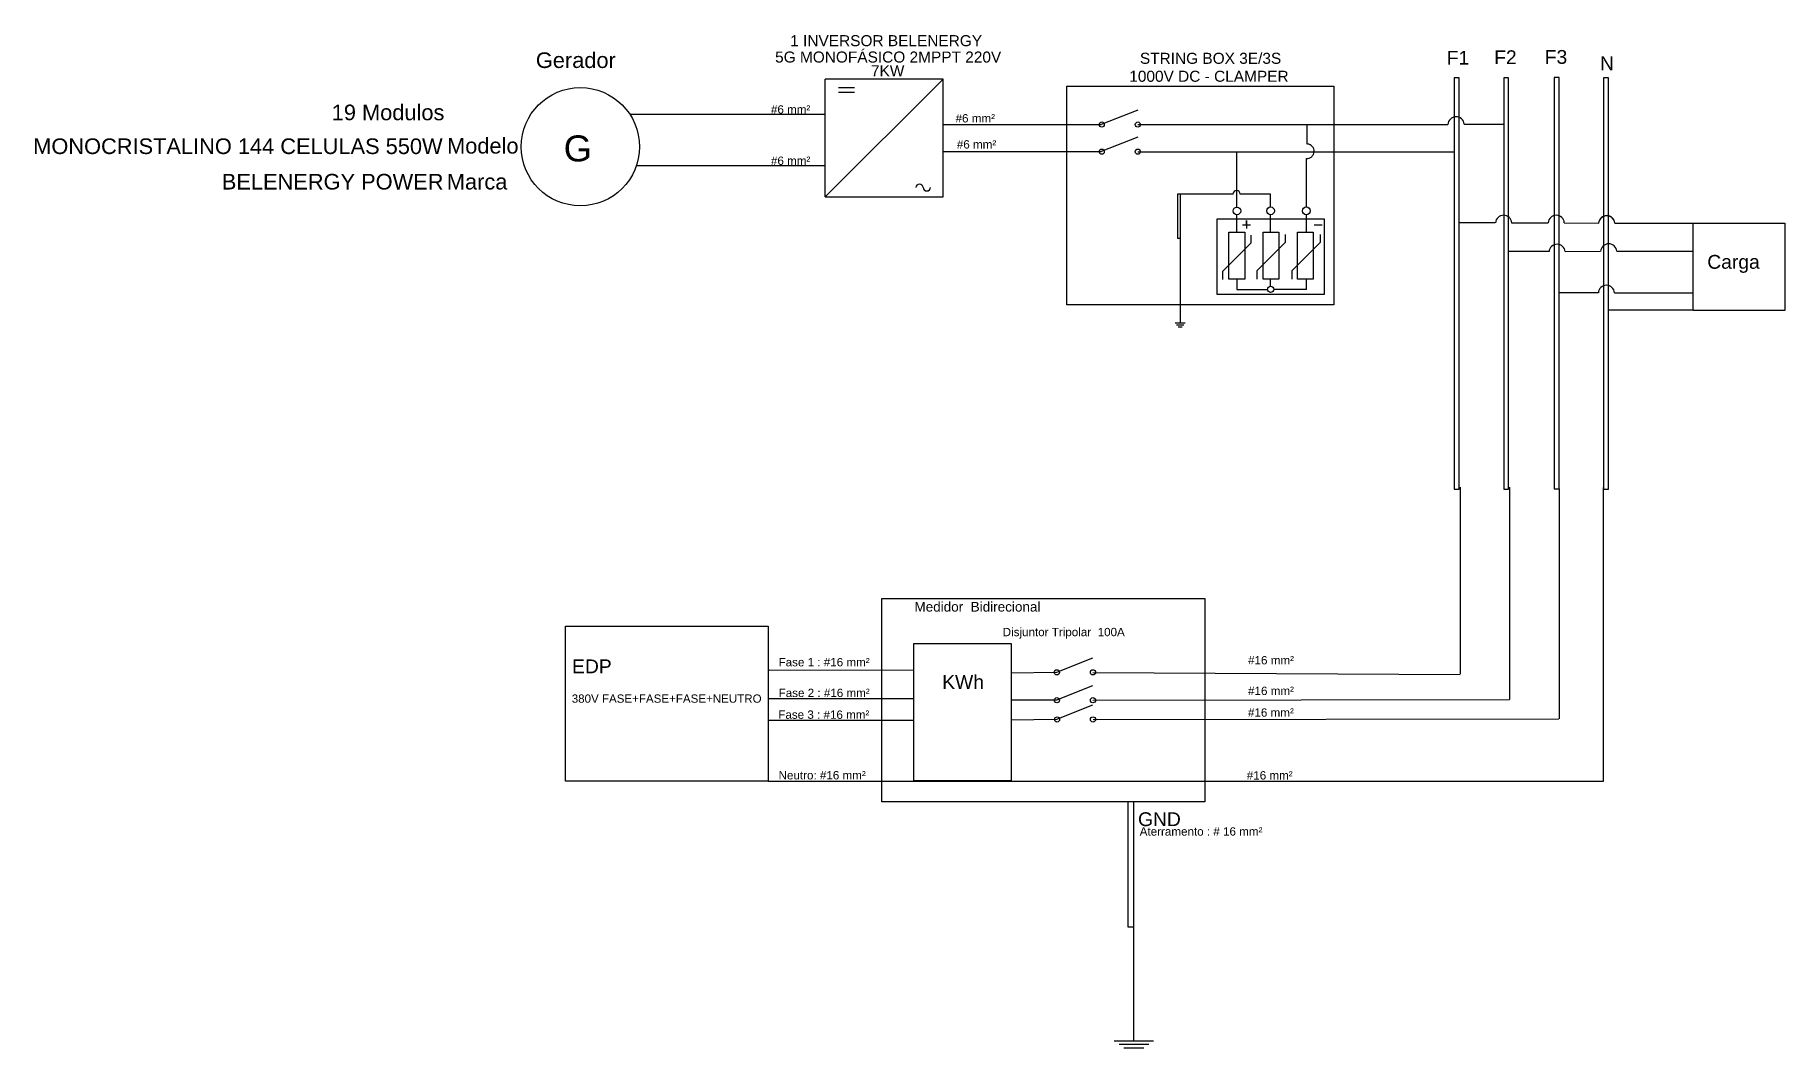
# Model space of a CAD drawing. Header units: millimetres. Extents: x 2563 to 32422, y 992 to 18275.
import ezdxf

# ---------------------------------------------------------------- set-up
doc = ezdxf.new("R2010")
doc.units = ezdxf.units.MM
doc.styles.add('arial', font='arial.ttf')
doc.styles.get("Standard").update_dxf_attribs({"font": 'arial.ttf'})

msp = doc.modelspace()

# ---------------------------------------------------------------- linework, layer by layer
for p, q in [((18058, 17523), (16046, 17523)), ((18058, 17523), (16046, 15516)), ((16046, 15514), (16046, 17523)), ((16274, 17380), (16543, 17380)), ((18058, 15514), (18058, 17523)), ((26779, 17545), (26779, 10525)), ((26863, 17545), (26779, 17545)), ((26863, 10525), (26863, 17545)), ((27622, 17545), (27622, 11644)), ((27706, 17545), (27622, 17545)), ((27622, 17545), (27622, 10525)), ((27706, 17545), (27622, 17545)), ((27706, 11644), (27706, 17545)), ((27706, 10525), (27706, 17545)), ((28485, 17550), (28485, 11649)), ((28569, 17550), (28485, 17550)), ((28485, 17550), (28485, 10530)), ((28569, 17550), (28485, 17550)), ((28569, 11649), (28569, 17550)), ((28569, 10530), (28569, 17550)), ((29326, 17544), (29326, 11643)), ((29411, 17544), (29326, 17544)), ((29326, 17544), (29326, 10524)), ((29411, 17544), (29326, 17544)), ((29411, 11643), (29411, 17544)), ((29411, 10524), (29411, 17544)), ((16274, 17297), (16543, 17297)), ((16046, 16919), (12714, 16919)), ((18058, 16748), (20755, 16748)), ((21380, 16747), (26671, 16747)), ((24272, 16414), (24272, 16747)), ((26949, 16754), (27623, 16754)), ((18058, 16286), (20755, 16286)), ((21380, 16284), (26779, 16284)), ((23070, 15339), (23070, 16284)), ((24256, 15342), (24256, 16168)), ((16046, 16044), (12823, 16044)), ((16046, 15514), (18058, 15514)), ((23070, 14911), (23070, 15209)), ((23646, 14911), (23646, 15209)), ((24256, 14911), (24256, 15209)), ((27479, 15073), (26863, 15073)), ((27758, 15073), (28379, 15073)), ((28656, 15073), (29243, 15064)), ((29520, 15067), (30788, 15067)), ((30788, 15067), (30856, 15067)), ((23309, 14725), (22826, 14241)), ((23309, 14861), (23309, 14725)), ((23894, 14732), (23411, 14249)), ((23894, 14869), (23894, 14732)), ((24490, 14732), (24007, 14249)), ((24490, 14869), (24490, 14732)), ((28396, 14579), (27704, 14582)), ((28673, 14579), (29276, 14585)), ((29553, 14589), (30512, 14589)), ((30512, 14589), (30856, 14589)), ((22826, 14241), (22826, 14105)), ((23070, 14112), (23070, 13935)), ((23411, 14249), (23411, 14112)), ((23646, 13988), (23646, 14112)), ((24007, 14249), (24007, 14112)), ((24256, 13935), (24256, 14112)), ((23070, 13935), (23594, 13935)), ((24256, 13935), (23699, 13935)), ((29238, 13878), (28569, 13878)), ((29515, 13878), (30856, 13878)), ((29411, 13588), (30856, 13588)), ((26779, 10525), (26863, 10525)), ((26877, 10558), (26877, 7377)), ((27622, 10525), (27706, 10525)), ((27720, 10558), (27720, 6940)), ((28485, 10530), (28569, 10530)), ((28569, 10530), (28569, 6610)), ((29324, 5545), (29328, 10557)), ((29326, 10524), (29411, 10524)), ((20607, 7645), (19991, 7398)), ((15077, 7437), (15072, 7437)), ((15077, 7437), (15092, 7437)), ((17558, 7433), (15092, 7437)), ((19991, 7397), (19212, 7387)), ((20607, 7173), (19991, 6926)), ((20615, 7401), (26877, 7364)), ((15077, 6949), (15072, 6949)), ((17558, 6948), (15077, 6949)), ((19993, 6925), (19218, 6927)), ((20615, 6926), (27720, 6940)), ((15077, 6587), (17558, 6587)), ((19994, 6595), (19216, 6584)), ((20609, 6841), (19993, 6594)), ((20618, 6596), (28565, 6610)), ((15072, 5545), (29324, 5545))]:
    msp.add_line(p, q)
at = {"color": 1}
for p, q in [((21380, 16994), (20755, 16748)), ((21380, 16530), (20755, 16286)), ((23167, 15039), (23304, 15039)), ((23236, 15039), (23236, 15108)), ((23236, 15108), (23236, 15039)), ((23236, 15039), (23236, 14971))]:
    msp.add_line(p, q, dxfattribs=at)
at = {"color": 3}
for p, q in [((22104, 15560), (22054, 15560)), ((22054, 15560), (22054, 14810)), ((23004, 15560), (22104, 15560)), ((22104, 15560), (22104, 13364)), ((23646, 15560), (23128, 15560)), ((23646, 15342), (23646, 15560)), ((22054, 14810), (22104, 14810)), ((22018, 13364), (22186, 13364)), ((22042, 13330), (22165, 13330)), ((22066, 13295), (22138, 13295)), ((21211, 5194), (21211, 3062)), ((21312, 3062), (21312, 5194)), ((21211, 3061), (21312, 3061)), ((21312, 1119), (21312, 3062)), ((21649, 1110), (20975, 1110)), ((21565, 1051), (21059, 1051)), ((21481, 992), (21143, 992))]:
    msp.add_line(p, q, dxfattribs=at)
at = {"color": 18, "true_color": 0x000000}
msp.add_line((24389, 15039), (24526, 15039), dxfattribs=at)
for points in [[(20170, 17401), (24726, 17401), (24726, 13673), (20170, 13673)], [(22736, 15140), (24557, 15140), (24557, 13847), (22736, 13847)], [(30856, 15067), (32422, 15067), (32422, 13575), (30856, 13575)], [(22935, 14911), (23204, 14911), (23204, 14112), (22935, 14112)], [(23518, 14911), (23787, 14911), (23787, 14112), (23518, 14112)], [(24102, 14911), (24371, 14911), (24371, 14112), (24102, 14112)], [(17010, 8664), (22524, 8664), (22524, 5192), (17010, 5192)], [(11615, 8191), (15072, 8191), (15072, 5545), (11615, 5545)], [(17558, 7894), (19218, 7894), (19218, 5548), (17558, 5548)]]:
    msp.add_lwpolyline(points, close=True)
for centre, radius in [((11868, 16369), 1009), ((23070, 15274), 64.8), ((23645, 15275), 66.2), ((24255, 15275), 66.2), ((23646, 13935), 52.5), ((19999, 7401), 44), ((20615, 7401), 44), ((19999, 6926), 44), ((20615, 6926), 44), ((20002, 6598), 44), ((20615, 6598), 44)]:
    msp.add_circle(centre, radius)
at = {"color": 1}
for centre in [(20764, 16747), (21380, 16747), (20764, 16284), (21380, 16284)]:
    msp.add_circle(centre, 44, dxfattribs=at)
for centre, radius, start, end in [((26810, 16742), 139, 4.8421, 177.8925), ((24265, 16291), 123, 266.6155, 86.6155), ((17653, 15668), 63.4, 3.9499, 176.0501), ((17780, 15677), 63.4, 183.9499, 356.0501), ((27620, 15061), 139, 4.8264, 175.1736), ((28518, 15061), 139, 4.8264, 175.1736), ((29381, 15055), 139, 4.8264, 175.1489), ((29381, 15052), 139, 4.8264, 175.1489), ((28534, 14567), 139, 4.8264, 175.1736), ((29415, 14573), 139, 4.8264, 175.1489), ((29376, 13866), 139, 4.8264, 175.1736)]:
    msp.add_arc(centre, radius, start, end)
at = {"color": 3}
msp.add_arc((23066, 15559), 62.3, 1.3798, 178.6202, dxfattribs=at)

# ---------------------------------------------------------------- texts
for s, height, p in [('1 INVERSOR BELENERGY', 188.29, (15449, 18084)), ('5G MONOFÁSICO 2MPPT 220V', 188.29, (15191, 17805)), ('STRING BOX 3E/3S', 188.29, (21415, 17783)), ('F1', 235.4, (26651, 17769)), ('F2', 235.4, (27460, 17778)), ('F3', 235.4, (28323, 17783)), ('7KW', 188.3, (16827, 17570)), ('1000V DC - CLAMPER', 188.29, (21234, 17477)), ('N', 235, (29266, 17674)), ('#6 mm²', 142, (15120, 16934)), ('#6 mm²', 142, (18270, 16783)), ('G', 444, (11583, 16118)), ('#6 mm²', 142, (18292, 16338)), ('#6 mm²', 142, (15120, 16059)), ('Carga', 235.4, (31096, 14287)), ('Medidor  Bidirecional', 164.76, (17569, 8438)), ('Disjuntor Tripolar  100A', 141.98, (19074, 8018)), ('EDP', 235.4, (11727, 7386)), ('Fase 1 : #16 mm²', 141.98, (15250, 7504)), ('#16 mm²', 142, (23261, 7537)), ('KWh', 235.4, (18042, 7119)), ('380V FASE+FASE+FASE+NEUTRO', 141.22, (11721, 6883)), ('Fase 2 : #16 mm²', 141.98, (15251, 6980)), ('#16 mm²', 142, (23261, 7015)), ('Fase 3 : #16 mm²', 141.98, (15245, 6609)), ('#16 mm²', 142, (23259, 6645)), ('Neutro: #16 mm²', 141.98, (15250, 5575)), ('#16 mm²', 142, (23239, 5573)), ('GND', 235.4, (21383, 4778)), ('Aterramento : # 16 mm²', 141.98, (21412, 4616))]:
    msp.add_text(s, height=height).set_placement(p)
at = {"style": 'arial'}
for s, p in [('Gerador ', (11109, 17712)), ('Modelo', (9594, 16252)), ('Marca', (9590, 15639))]:
    msp.add_text(s, height=266.2, dxfattribs=at).set_placement(p)
at = {"color": 2, "style": 'arial'}
for s, height, p in [('19 Modulos', 266.2, (7626, 16821)), ('MONOCRISTALINO 144 CELULAS 550W', 266.22, (2533, 16244)), ('BELENERGY POWER', 266.22, (5751, 15639))]:
    msp.add_text(s, height=height, dxfattribs=at).set_placement(p)

doc.saveas('drawing.dxf')
